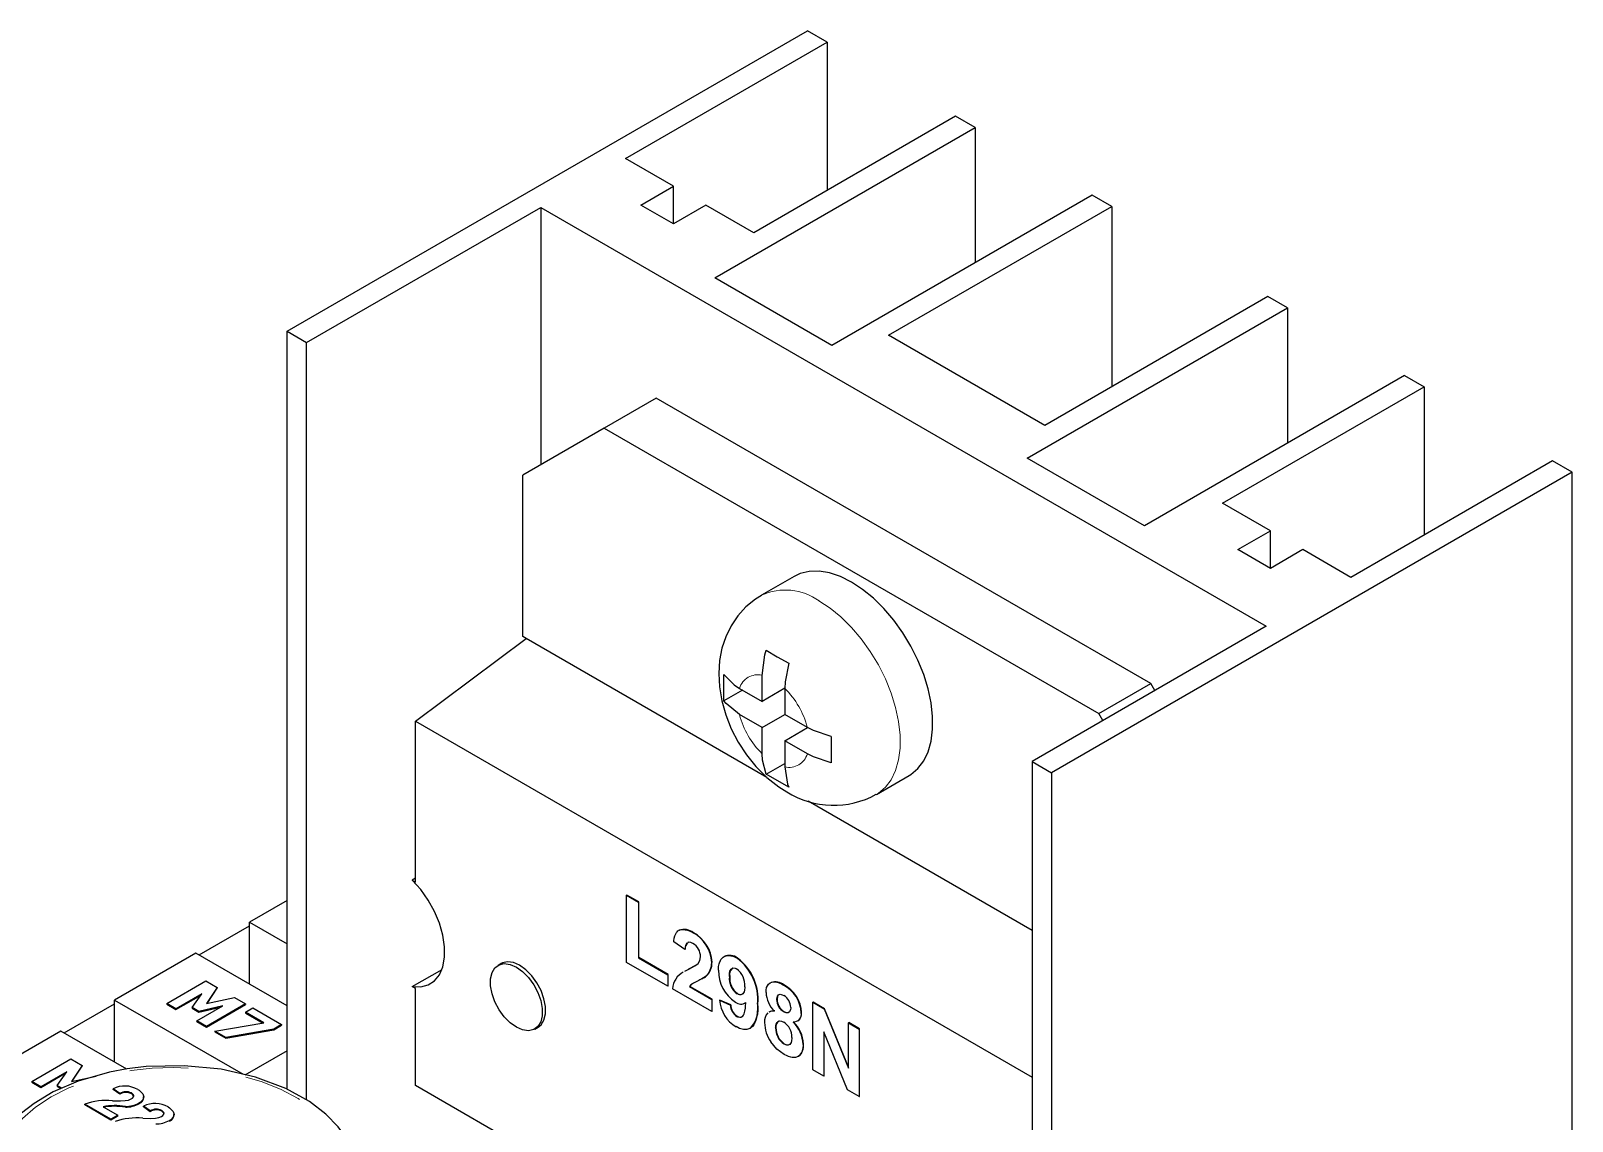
# Model space of a CAD drawing. Header units: millimetres. Extents: x 8.5 to 21.2, y 4.9 to 15.7.
# Drawn here: x 17.184 to 20.534, y 13.345 to 15.715 of the extents above; entities that cross this region are included whole.
import ezdxf

# ---------------------------------------------------------------- set-up
doc = ezdxf.new("R2010")
doc.units = ezdxf.units.MM
doc.linetypes.add('PHANTOM', pattern=[1.27, 0.635, -0.127, 0.127, -0.127, 0.127, -0.127])

msp = doc.modelspace()

# ---------------------------------------------------------------- linework, layer by layer
at = {"color": 7, "linetype": 'Continuous', "lineweight": 25}
for p, q in [((17.7404, 15.0616), (18.8718, 15.7147)), ((18.9142, 15.6902), (18.8718, 15.7147)), ((18.4758, 15.4372), (18.9142, 15.6902)), ((18.9142, 15.6902), (18.9142, 15.3678)), ((19.1935, 15.529), (18.7551, 15.2759)), ((19.236, 15.5045), (19.1935, 15.529)), ((18.6703, 15.1779), (19.236, 15.5045)), ((19.236, 15.5045), (19.236, 15.2106)), ((18.5801, 15.3769), (18.4758, 15.4372)), ((18.5094, 15.3361), (18.5801, 15.3769)), ((18.5801, 15.2953), (18.5801, 15.3769)), ((19.4905, 15.3576), (18.9248, 15.031)), ((19.533, 15.3331), (19.4905, 15.3576)), ((17.7829, 15.0371), (18.292, 15.331)), ((18.292, 15.331), (19.8688, 14.4207)), ((18.292, 15.331), (18.292, 14.7717)), ((18.5801, 15.2953), (18.5094, 15.3361)), ((18.6508, 15.3361), (18.5801, 15.2953)), ((18.7551, 15.2759), (18.6508, 15.3361)), ((19.0479, 15.053), (19.533, 15.3331)), ((19.533, 15.3331), (19.533, 14.9412)), ((18.9248, 15.031), (18.6703, 15.1779)), ((19.3491, 14.7861), (19.9148, 15.1126)), ((19.8724, 15.1371), (19.3873, 14.8571)), ((19.9148, 15.1126), (19.8724, 15.1371)), ((19.9148, 15.1126), (19.9148, 14.8187)), ((17.7404, 15.0616), (17.7829, 15.0371)), ((17.7404, 13.4147), (17.7404, 15.0616)), ((19.3873, 14.8571), (19.0479, 15.053)), ((17.7829, 13.3913), (17.7829, 15.0371)), ((20.1694, 14.9657), (19.6037, 14.6391)), ((19.7734, 14.6881), (20.2118, 14.9412)), ((20.1694, 14.9657), (20.2118, 14.9412)), ((20.2118, 14.9412), (20.2118, 14.6187)), ((18.543, 14.9166), (18.4299, 14.8513)), ((19.6178, 14.2962), (18.543, 14.9166)), ((18.4299, 14.8513), (18.2531, 14.7493)), ((18.4299, 14.8513), (19.5047, 14.2309)), ((19.6037, 14.6391), (19.3491, 14.7861)), ((20.4911, 14.7799), (20.0527, 14.5269)), ((20.5335, 14.7555), (20.4911, 14.7799)), ((18.2531, 14.3981), (18.2531, 14.7493)), ((20.5335, 14.7555), (19.4021, 14.1023)), ((20.5335, 12.7141), (20.5335, 14.7555)), ((19.8777, 14.6279), (19.7734, 14.6881)), ((19.807, 14.5871), (19.8777, 14.6279)), ((19.8777, 14.5462), (19.8777, 14.6279)), ((19.8777, 14.5462), (19.807, 14.5871)), ((19.9484, 14.5871), (19.8777, 14.5462)), ((20.0527, 14.5269), (19.9484, 14.5871)), ((18.8423, 14.529), (18.7716, 14.4882)), ((19.8688, 14.4207), (19.3597, 14.1268)), ((18.0197, 14.2144), (18.2602, 14.3941)), ((18.2602, 14.3941), (18.2531, 14.3981)), ((18.7831, 14.0922), (18.2602, 14.3941)), ((18.69, 14.2585), (18.69, 14.3157)), ((18.7728, 14.2574), (18.7728, 14.3139)), ((18.7304, 14.2819), (18.69, 14.2585)), ((18.7238, 14.2856), (18.7728, 14.2574)), ((18.8223, 14.286), (18.7728, 14.2574)), ((18.8223, 14.2854), (18.8223, 14.2288)), ((19.5047, 14.2309), (19.6178, 14.2962)), ((19.6266, 14.2809), (19.6178, 14.2962)), ((18.0197, 14.2144), (19.3597, 13.4409)), ((18.0197, 13.8645), (18.0197, 14.2144)), ((18.7728, 14.2002), (18.7238, 14.2285)), ((18.7728, 14.2002), (18.8223, 14.2288)), ((18.8713, 14.2005), (18.8223, 14.2288)), ((19.5135, 14.2156), (19.5047, 14.2309)), ((18.7728, 14.1436), (18.7728, 14.2002)), ((18.8223, 14.1716), (18.8718, 14.2002)), ((18.8713, 14.1434), (18.8223, 14.1716)), ((18.8223, 14.1716), (18.8223, 14.1151)), ((18.9233, 14.181), (18.9233, 14.1238)), ((18.7819, 14.0993), (18.8223, 14.1226)), ((19.3597, 14.1268), (19.4021, 14.1023)), ((19.3597, 14.1268), (19.3597, 12.2693)), ((18.8314, 14.0707), (18.7819, 14.0993)), ((19.0215, 14.0551), (19.0923, 14.096)), ((19.4021, 14.1023), (19.4021, 12.2271)), ((19.3597, 13.7593), (18.8732, 14.0402)), ((18.0197, 13.8727), (18.0127, 13.8686)), ((18.0127, 13.8686), (18.0197, 13.8645)), ((18.4792, 13.8363), (18.4785, 13.8358)), ((18.4785, 13.6901), (18.4785, 13.8358)), ((18.4785, 13.8358), (18.5042, 13.821)), ((18.5049, 13.8214), (18.4792, 13.8363)), ((17.7404, 13.8244), (17.6591, 13.7775)), ((18.5042, 13.821), (18.5049, 13.8214)), ((18.5042, 13.821), (18.5042, 13.7001)), ((18.5049, 13.7005), (18.5049, 13.8214)), ((17.5495, 13.7061), (17.6591, 13.7693)), ((17.6591, 13.7775), (17.7404, 13.7306)), ((17.6591, 13.6428), (17.6591, 13.7775)), ((18.6052, 13.7181), (18.5809, 13.735)), ((18.5924, 13.7598), (18.5916, 13.7594)), ((17.5424, 13.7101), (17.3657, 13.6081)), ((17.7404, 13.5959), (17.5424, 13.7101)), ((18.6052, 13.7181), (18.6059, 13.7185)), ((18.6906, 13.7028), (18.6899, 13.7024)), ((18.0127, 13.6376), (18.0773, 13.6749)), ((18.206, 13.6877), (18.199, 13.6836)), ((18.5682, 13.6383), (18.4785, 13.6901)), ((18.5042, 13.7001), (18.5049, 13.7005)), ((18.5042, 13.7001), (18.5682, 13.6632)), ((18.5689, 13.6636), (18.5049, 13.7005)), ((18.6252, 13.6816), (18.6145, 13.6757)), ((17.4791, 13.6008), (17.5639, 13.6498)), ((17.5639, 13.6498), (17.5885, 13.6356)), ((17.5885, 13.6356), (17.5654, 13.6006)), ((17.5667, 13.6009), (17.5885, 13.634)), ((17.5885, 13.6356), (17.5885, 13.634)), ((18.0197, 13.6335), (18.0127, 13.6376)), ((18.5682, 13.6632), (18.5689, 13.6636)), ((18.5682, 13.6632), (18.5682, 13.6383)), ((18.5682, 13.6383), (18.5689, 13.6388)), ((18.5689, 13.6388), (18.5689, 13.6636)), ((18.615, 13.6375), (18.6157, 13.6379)), ((18.615, 13.6375), (18.6634, 13.6096)), ((18.6641, 13.61), (18.6157, 13.6379)), ((18.6432, 13.6548), (18.6439, 13.6552)), ((17.3657, 13.6081), (17.6448, 13.447)), ((17.3657, 13.4734), (17.3657, 13.6081)), ((17.4991, 13.5892), (17.4791, 13.6008)), ((17.4791, 13.6008), (17.4791, 13.5992)), ((17.5554, 13.6217), (17.4991, 13.5892)), ((17.4991, 13.5876), (17.5535, 13.619)), ((17.5345, 13.5918), (17.5554, 13.6217)), ((17.5654, 13.6006), (17.626, 13.614)), ((17.626, 13.614), (17.6505, 13.5998)), ((18.0197, 13.4224), (18.0197, 13.6335)), ((18.6634, 13.5834), (18.578, 13.6327)), ((18.6634, 13.6096), (18.6641, 13.61)), ((18.6634, 13.6096), (18.6634, 13.5834)), ((18.6641, 13.5838), (18.6641, 13.61)), ((18.6804, 13.6077), (18.6811, 13.6081)), ((18.6804, 13.6077), (18.704, 13.5971)), ((18.7047, 13.5975), (18.6811, 13.6081)), ((18.7357, 13.6013), (18.7364, 13.6017)), ((18.884, 13.6038), (18.8832, 13.6034)), ((18.8832, 13.4564), (18.8832, 13.6034)), ((18.8832, 13.6034), (18.9082, 13.589)), ((18.9089, 13.5894), (18.884, 13.6038)), ((17.2561, 13.5366), (17.3657, 13.5999)), ((17.4791, 13.5992), (17.4991, 13.5876)), ((17.4991, 13.5892), (17.4991, 13.5876)), ((17.5491, 13.5834), (17.5345, 13.5918)), ((17.5345, 13.5918), (17.5345, 13.5902)), ((17.5345, 13.5902), (17.5491, 13.5818)), ((17.5445, 13.563), (17.6008, 13.5955)), ((17.6008, 13.5955), (17.5491, 13.5834)), ((17.5491, 13.5818), (17.596, 13.5928)), ((17.5491, 13.5834), (17.5491, 13.5818)), ((17.6505, 13.5998), (17.5657, 13.5508)), ((17.5657, 13.5492), (17.6505, 13.5982)), ((17.65, 13.5816), (17.666, 13.5909)), ((17.6904, 13.5583), (17.65, 13.5816)), ((17.65, 13.5816), (17.65, 13.58)), ((17.65, 13.58), (17.6882, 13.5579)), ((17.6505, 13.5998), (17.6505, 13.5982)), ((17.666, 13.5909), (17.7285, 13.5548)), ((18.6641, 13.5838), (18.6634, 13.5834)), ((18.7047, 13.5975), (18.704, 13.5971)), ((18.9082, 13.589), (18.9089, 13.5894)), ((18.9082, 13.589), (18.9605, 13.4603)), ((18.9605, 13.4624), (18.9089, 13.5894)), ((17.249, 13.5407), (17.0722, 13.4387)), ((17.392, 13.4582), (17.249, 13.5407)), ((17.5657, 13.5508), (17.5445, 13.563)), ((17.5445, 13.5614), (17.5445, 13.563)), ((17.5445, 13.5614), (17.5657, 13.5492)), ((17.5657, 13.5508), (17.5657, 13.5492)), ((17.5837, 13.5404), (17.6904, 13.5583)), ((17.6074, 13.5267), (17.5837, 13.5404)), ((17.5837, 13.5404), (17.5837, 13.5388)), ((17.5837, 13.5388), (17.6074, 13.5251)), ((17.7116, 13.5451), (17.6074, 13.5267)), ((17.6074, 13.5251), (17.7116, 13.5435)), ((17.7285, 13.5548), (17.7116, 13.5451)), ((17.7116, 13.5435), (17.7285, 13.5532)), ((17.7116, 13.5451), (17.7116, 13.5435)), ((17.7285, 13.5548), (17.7285, 13.5532)), ((18.2789, 13.545), (18.286, 13.5491)), ((18.7472, 13.5467), (18.7479, 13.5471)), ((18.85, 13.5623), (18.8507, 13.5628)), ((18.9585, 13.413), (18.907, 13.5392)), ((18.907, 13.5392), (18.907, 13.4427)), ((18.9077, 13.4431), (18.9077, 13.5375)), ((18.9605, 13.5588), (18.9612, 13.5593)), ((18.9605, 13.4603), (18.9605, 13.5588)), ((18.9605, 13.5588), (18.9842, 13.5451)), ((18.9849, 13.5455), (18.9612, 13.5593)), ((18.9842, 13.5451), (18.9849, 13.5455)), ((18.9842, 13.5451), (18.9842, 13.3982)), ((18.9849, 13.3986), (18.9849, 13.5455)), ((17.6074, 13.5251), (17.6074, 13.5267)), ((17.1856, 13.4314), (17.2705, 13.4804)), ((17.2705, 13.4804), (17.295, 13.4662)), ((17.7404, 13.4979), (17.6485, 13.4448)), ((18.8511, 13.4855), (18.8518, 13.4859)), ((17.2619, 13.4523), (17.2057, 13.4198)), ((17.2057, 13.4182), (17.26, 13.4496)), ((17.241, 13.4224), (17.2619, 13.4523)), ((17.295, 13.4662), (17.272, 13.4312)), ((17.272, 13.4312), (17.3255, 13.443)), ((17.2732, 13.4315), (17.295, 13.4646)), ((17.295, 13.4662), (17.295, 13.4646)), ((18.907, 13.4427), (18.8832, 13.4564)), ((18.907, 13.4427), (18.9077, 13.4431)), ((17.2057, 13.4198), (17.1856, 13.4314)), ((17.1856, 13.4314), (17.1856, 13.4298)), ((17.1856, 13.4298), (17.2057, 13.4182)), ((17.2057, 13.4198), (17.2057, 13.4182)), ((17.2512, 13.4166), (17.241, 13.4224)), ((17.241, 13.4224), (17.241, 13.4208)), ((17.241, 13.4208), (17.2495, 13.4159)), ((17.3774, 13.4051), (17.3627, 13.4154)), ((17.3627, 13.4138), (17.3627, 13.4154)), ((17.3774, 13.4035), (17.3627, 13.4138)), ((17.3774, 13.4035), (17.3774, 13.4051)), ((19.3597, 12.6489), (18.0197, 13.4224)), ((18.9842, 13.3982), (18.9585, 13.413)), ((17.3578, 13.349), (17.3008, 13.3819)), ((17.3008, 13.3803), (17.3008, 13.3819)), ((17.3578, 13.3474), (17.3008, 13.3803)), ((17.3406, 13.3764), (17.3729, 13.3578)), ((17.4433, 13.3671), (17.4286, 13.3774)), ((17.4286, 13.3758), (17.4286, 13.3774)), ((17.4433, 13.3655), (17.4286, 13.3758)), ((17.4433, 13.3655), (17.4433, 13.3671)), ((18.9842, 13.3982), (18.9849, 13.3986)), ((17.3729, 13.3578), (17.3578, 13.349)), ((17.3729, 13.3561), (17.3578, 13.3474)), ((17.3578, 13.349), (17.3578, 13.3474)), ((17.3729, 13.3561), (17.3729, 13.3578))]:
    msp.add_line(p, q, dxfattribs=at)
at = {"color": 8, "linetype": 'PHANTOM', "lineweight": 18}
for p, q in [((18.6231, 13.7542), (18.6238, 13.7546)), ((18.6137, 13.6753), (18.6145, 13.6757)), ((18.6634, 13.69), (18.6641, 13.6904)), ((18.7188, 13.6989), (18.7195, 13.6993)), ((18.6506, 13.6598), (18.6513, 13.6602)), ((18.7026, 13.6594), (18.7019, 13.659)), ((18.8198, 13.6406), (18.8205, 13.641)), ((18.7196, 13.6222), (18.7189, 13.6218)), ((18.8047, 13.6095), (18.8054, 13.6099)), ((18.7181, 13.5726), (18.7188, 13.573)), ((18.763, 13.5993), (18.7637, 13.5997)), ((18.8205, 13.5833), (18.8198, 13.5829)), ((18.858, 13.5807), (18.8587, 13.5811)), ((18.8024, 13.5478), (18.8031, 13.5482)), ((18.8212, 13.5131), (18.8205, 13.5127)), ((18.8621, 13.5119), (18.8628, 13.5123)), ((17.4021, 13.4045), (17.4021, 13.4061)), ((17.3891, 13.3753), (17.3891, 13.3769)), ((17.4193, 13.3829), (17.4193, 13.3846)), ((17.468, 13.3665), (17.468, 13.3681)), ((17.4852, 13.3449), (17.4852, 13.3465))]:
    msp.add_line(p, q, dxfattribs=at)
at = {"color": 7, "linetype": 'Continuous', "lineweight": 25, "flags": 128}
for points in [[(19.0923, 14.096), (19.0965, 14.0986), (19.1117, 14.1114), (19.1242, 14.1279), (19.1338, 14.148), (19.1403, 14.171), (19.1436, 14.1967), (19.1436, 14.2246), (19.1403, 14.2541), (19.1338, 14.2847), (19.1242, 14.3158), (19.1117, 14.3468), (19.0965, 14.3772), (19.0788, 14.4064), (19.0591, 14.4339), (19.0377, 14.459), (19.015, 14.4815), (18.9913, 14.5008), (18.9673, 14.5166), (18.9432, 14.5286), (18.9196, 14.5366), (18.8968, 14.5404), (18.8754, 14.5399), (18.8557, 14.5352), (18.8423, 14.529)], [(18.7717, 14.4876), (18.7585, 14.4798), (18.7377, 14.4628), (18.72, 14.4432), (18.7054, 14.4214), (18.694, 14.3979), (18.6857, 14.3727), (18.6806, 14.3461), (18.6788, 14.318), (18.6803, 14.2886), (18.6854, 14.2583), (18.6941, 14.2277), (18.706, 14.1976), (18.721, 14.1687), (18.7389, 14.1413), (18.7596, 14.1156), (18.7831, 14.0921), (18.8096, 14.0713), (18.8266, 14.0606)], [(18.7728, 14.3139), (18.7789, 14.3582), (18.7819, 14.3688)], [(18.7819, 14.3688), (18.8055, 14.3538), (18.8314, 14.3402)], [(18.8314, 14.3402), (18.823, 14.3001), (18.8223, 14.2854)], [(18.69, 14.3157), (18.7121, 14.2932), (18.7238, 14.2856)], [(18.7238, 14.2285), (18.6945, 14.2524), (18.69, 14.2585)], [(18.9233, 14.181), (18.8844, 14.1937), (18.8713, 14.2005)], [(18.7819, 14.0993), (18.7735, 14.1297), (18.7728, 14.1436)], [(18.9233, 14.1238), (18.8844, 14.1366), (18.8713, 14.1434)], [(18.8223, 14.1151), (18.8284, 14.0777), (18.8314, 14.0707)], [(18.0127, 13.6376), (18.0309, 13.6369), (18.0471, 13.641), (18.0609, 13.6499), (18.0717, 13.6632), (18.0791, 13.6804), (18.0829, 13.701), (18.0829, 13.7241), (18.0791, 13.7491), (18.0717, 13.7749), (18.0609, 13.8006), (18.0471, 13.8254), (18.0309, 13.8483), (18.0127, 13.8686)], [(18.5809, 13.735), (18.581, 13.7365), (18.582, 13.7424), (18.5834, 13.7479), (18.5844, 13.7504), (18.5868, 13.7549), (18.5884, 13.7567), (18.5901, 13.7583), (18.5935, 13.7602), (18.5973, 13.7612), (18.5994, 13.7615), (18.6037, 13.7613), (18.6059, 13.761), (18.6105, 13.7599), (18.6128, 13.7591), (18.6179, 13.7569), (18.6231, 13.7542)], [(18.6099, 13.7322), (18.6092, 13.7318), (18.6078, 13.7299), (18.6064, 13.7263), (18.6052, 13.7181)], [(18.6225, 13.7311), (18.6211, 13.7319), (18.6183, 13.7331), (18.6131, 13.7337), (18.6114, 13.7329)], [(18.6339, 13.6878), (18.6377, 13.6943), (18.639, 13.7021)], [(18.678, 13.6729), (18.678, 13.6745), (18.6784, 13.6808), (18.6794, 13.6866), (18.6801, 13.6894), (18.6822, 13.6943), (18.6835, 13.6964), (18.6866, 13.7001), (18.6885, 13.7015), (18.6904, 13.7027), (18.6948, 13.7044), (18.6971, 13.7049), (18.7022, 13.7049), (18.7048, 13.7045), (18.7076, 13.7039), (18.7131, 13.7018), (18.7188, 13.6989)], [(18.2389, 13.549), (18.2254, 13.5587), (18.2127, 13.5716), (18.2014, 13.5871), (18.1924, 13.6041), (18.1861, 13.6217), (18.1828, 13.6389), (18.1828, 13.6546), (18.1861, 13.668), (18.1924, 13.6783), (18.2014, 13.6849), (18.2127, 13.6873), (18.2254, 13.6855), (18.2389, 13.6796), (18.2525, 13.6699), (18.2652, 13.657), (18.2765, 13.6415), (18.2855, 13.6245), (18.2918, 13.6069), (18.2951, 13.5898), (18.2951, 13.574), (18.2918, 13.5606), (18.2855, 13.5503), (18.2765, 13.5438), (18.2652, 13.5413), (18.2525, 13.5431), (18.2389, 13.549)], [(18.286, 13.5491), (18.2926, 13.5544), (18.2989, 13.5647), (18.3022, 13.5781), (18.3022, 13.5938), (18.2989, 13.611), (18.2926, 13.6286), (18.2835, 13.6456), (18.2723, 13.6611), (18.2596, 13.674), (18.246, 13.6837), (18.2325, 13.6896), (18.2197, 13.6914), (18.2085, 13.6889), (18.206, 13.6877)], [(18.6048, 13.6706), (18.6077, 13.6722), (18.6137, 13.6753)], [(18.6137, 13.6753), (18.627, 13.6825), (18.6339, 13.6878)], [(18.7019, 13.659), (18.7019, 13.6607), (18.7024, 13.6669), (18.7031, 13.6707), (18.7055, 13.6756), (18.7097, 13.6781), (18.7144, 13.6777), (18.7176, 13.6762)], [(18.6506, 13.6598), (18.6497, 13.659), (18.6459, 13.6564), (18.6419, 13.654), (18.6378, 13.6519), (18.6358, 13.6508), (18.6337, 13.6498), (18.6295, 13.6478), (18.6254, 13.6457), (18.6234, 13.6446), (18.6214, 13.6434), (18.618, 13.6409), (18.615, 13.6375)], [(18.7356, 13.6372), (18.7356, 13.6356), (18.735, 13.6295), (18.734, 13.6258), (18.7308, 13.6213), (18.7288, 13.6202), (18.7267, 13.6197), (18.7245, 13.6197), (18.7198, 13.6213), (18.7189, 13.6218)], [(18.7816, 13.6248), (18.7816, 13.6264), (18.7818, 13.6296), (18.7828, 13.6351), (18.7872, 13.643), (18.7903, 13.6456), (18.794, 13.6472), (18.7982, 13.6478), (18.8027, 13.6475), (18.805, 13.647), (18.8098, 13.6455), (18.8148, 13.6433), (18.8198, 13.6406)], [(18.7181, 13.5726), (18.7195, 13.5719), (18.7243, 13.5706), (18.7264, 13.5707), (18.7309, 13.5731), (18.7326, 13.5753), (18.7338, 13.578), (18.7348, 13.581), (18.7356, 13.5842), (18.7367, 13.5908), (18.7371, 13.5943), (18.7377, 13.6026)], [(18.8047, 13.6095), (18.8047, 13.6111), (18.8061, 13.6167), (18.8087, 13.6196), (18.8124, 13.6206), (18.8167, 13.6197), (18.8201, 13.618)], [(18.809, 13.6195), (18.8082, 13.6191), (18.8061, 13.6156), (18.8054, 13.6099)], [(18.763, 13.5993), (18.7629, 13.5976), (18.7628, 13.5912), (18.7627, 13.588), (18.7622, 13.5818), (18.7619, 13.5787), (18.7615, 13.5757), (18.7605, 13.5698), (18.7591, 13.5643), (18.7573, 13.5591), (18.755, 13.5545), (18.7521, 13.5506), (18.7485, 13.5475), (18.7444, 13.5453), (18.7399, 13.5441), (18.7374, 13.5438), (18.7323, 13.5441), (18.7268, 13.5454), (18.7241, 13.5464), (18.7163, 13.5503)], [(18.8351, 13.592), (18.8351, 13.5904), (18.8347, 13.5873), (18.8328, 13.5828), (18.8294, 13.5806), (18.8254, 13.5806), (18.8198, 13.5829)], [(18.8205, 13.5833), (18.8219, 13.5826), (18.8275, 13.5808), (18.8313, 13.5815), (18.8323, 13.5824)], [(18.8024, 13.5478), (18.8025, 13.5494), (18.8028, 13.5525), (18.8038, 13.556), (18.8054, 13.559), (18.8088, 13.5623), (18.8106, 13.5628), (18.8149, 13.5625), (18.8202, 13.5602)], [(18.821, 13.4898), (18.8051, 13.5016), (18.7921, 13.517)], [(18.8379, 13.5271), (18.8379, 13.5255), (18.8372, 13.5193), (18.8362, 13.5161), (18.8331, 13.5119), (18.8311, 13.5108), (18.8289, 13.5103), (18.8265, 13.5104), (18.8214, 13.5122), (18.8205, 13.5127)], [(18.8621, 13.5119), (18.8621, 13.5103), (18.8616, 13.504), (18.8611, 13.5011), (18.8595, 13.4957), (18.8585, 13.4933), (18.8572, 13.4911), (18.854, 13.4875), (18.8522, 13.4861), (18.848, 13.484), (18.8457, 13.4834), (18.8433, 13.4831), (18.8382, 13.4833), (18.8355, 13.4837), (18.83, 13.4854), (18.8272, 13.4866), (18.821, 13.4898)], [(17.8917, 13.2337), (17.8878, 13.2636), (17.8763, 13.2943), (17.8633, 13.3168), (17.8517, 13.3324), (17.825, 13.3603), (17.789, 13.3879), (17.7382, 13.416), (17.672, 13.4408), (17.5971, 13.4578), (17.5168, 13.4655), (17.4342, 13.4634), (17.3931, 13.4584), (17.3543, 13.4512), (17.2865, 13.4318), (17.2322, 13.4084), (17.1906, 13.3836), (17.1634, 13.3624)], [(17.4019, 13.3933), (17.4045, 13.3951), (17.4069, 13.398), (17.4073, 13.4004), (17.4062, 13.4028), (17.4032, 13.4055), (17.4021, 13.4061)], [(17.416, 13.4137), (17.4188, 13.412), (17.4272, 13.404), (17.429, 13.3977), (17.4271, 13.3914), (17.4217, 13.3861), (17.4193, 13.3846)], [(17.3612, 13.3892), (17.3786, 13.3891), (17.3886, 13.3895)], [(17.3886, 13.3895), (17.3961, 13.3909), (17.4019, 13.3933)], [(17.4678, 13.3553), (17.4704, 13.357), (17.4728, 13.3599), (17.4732, 13.3624), (17.4721, 13.3647), (17.4691, 13.3675), (17.468, 13.3681)], [(17.4819, 13.3757), (17.4847, 13.374), (17.4931, 13.366), (17.4949, 13.3597), (17.493, 13.3534), (17.4876, 13.348), (17.4852, 13.3465)], [(17.4271, 13.3512), (17.4445, 13.351), (17.4545, 13.3514)], [(17.4545, 13.3514), (17.462, 13.3529), (17.4678, 13.3553)]]:
    msp.add_lwpolyline(points, dxfattribs=at)
at = {"color": 8, "linetype": 'PHANTOM', "lineweight": 18, "flags": 128}
for points in [[(18.8966, 14.4758), (18.9206, 14.46), (18.9443, 14.4407), (18.967, 14.4182), (18.9884, 14.393), (19.0081, 14.3656), (19.0258, 14.3364), (19.041, 14.306), (19.0535, 14.275), (19.0631, 14.2439), (19.0696, 14.2133), (19.0729, 14.1838), (19.0729, 14.1559), (19.0696, 14.1302), (19.0631, 14.1071), (19.0535, 14.0871), (19.041, 14.0706), (19.0258, 14.0577), (19.0214, 14.0551)], [(17.4043, 13.0345), (17.359, 13.0427), (17.3159, 13.0541), (17.2731, 13.0695), (17.2344, 13.0881), (17.1995, 13.1101), (17.1702, 13.1347), (17.1473, 13.161), (17.1308, 13.1888), (17.1212, 13.2163), (17.118, 13.2443), (17.1207, 13.2712), (17.1293, 13.2977), (17.1445, 13.3249), (17.1658, 13.3507), (17.194, 13.3756), (17.2278, 13.398), (17.2666, 13.4175), (17.3096, 13.4337), (17.3544, 13.4461), (17.4015, 13.4549), (17.4474, 13.4598), (17.494, 13.4614), (17.5425, 13.4595), (17.5901, 13.454), (17.6384, 13.4444), (17.6839, 13.4312), (17.7265, 13.4143), (17.7646, 13.3942), (17.7968, 13.3718), (17.8235, 13.3471), (17.8432, 13.3222), (17.8573, 13.2961)]]:
    msp.add_lwpolyline(points, dxfattribs=at)
at = {"color": 8, "linetype": 'PHANTOM', "lineweight": 18}
for centre, radius, start, end in [((18.8234, 14.3739), 0.1255, 54.3094, 114.4106), ((18.7631, 14.2742), 0.0409, 76.2308, 163.78), ((18.6948, 14.1552), 0.1822, 14.4056, 45.5944), ((18.9003, 14.2738), 0.1822, 194.4056, 225.5944), ((18.832, 14.1548), 0.0409, 256.2308, 343.78)]:
    msp.add_arc(centre, radius, start, end, dxfattribs=at)
at = {"color": 7, "linetype": 'Continuous', "lineweight": 25}
for centre, radius, start, end in [((18.9282, 14.2225), 0.1912, 237.8858, 299.0731), ((18.6034, 13.7286), 0.033, 51.915, 109.5389), ((18.586, 13.6861), 0.0775, 2.8751, 61.4434), ((18.5865, 13.6864), 0.0777, 2.9664, 61.352), ((18.6209, 13.721), 0.0152, 125.1832, 189.3378), ((18.6061, 13.7026), 0.0329, 359.1576, 60.0731), ((18.7023, 13.6776), 0.0277, 51.6125, 114.8937), ((18.6222, 13.6294), 0.0444, 117.4277, 175.7796), ((18.659, 13.5827), 0.1031, 115.5707, 119.4641), ((18.6256, 13.6882), 0.0378, 311.3184, 2.7908), ((18.6264, 13.6885), 0.0377, 311.2448, 2.8644), ((18.7608, 13.6724), 0.0828, 179.6763, 236.2312), ((18.7215, 13.6636), 0.0193, 135.9613, 192.5934), ((18.6909, 13.6402), 0.0448, 356.1874, 53.3162), ((18.6523, 13.6099), 0.1111, 354.5325, 53.2529), ((18.6534, 13.6104), 0.1108, 354.4406, 53.3448), ((18.6329, 13.6258), 0.021, 116.1616, 144.9403), ((18.6221, 13.6955), 0.0459, 298.4758, 309.6105), ((18.7421, 13.6549), 0.0404, 174.0733, 234.9335), ((18.7445, 13.656), 0.042, 175.3568, 233.65), ((18.8016, 13.6173), 0.0303, 51.4004, 106.8019), ((18.7853, 13.5765), 0.0728, 3.3198, 61.7386), ((18.7868, 13.5774), 0.072, 2.9538, 62.1046), ((18.7554, 13.6146), 0.0753, 185.2651, 238.7145), ((18.7269, 13.6192), 0.0198, 232.0315, 303.236), ((18.726, 13.631), 0.0109, 233.8823, 290.7203), ((18.8428, 13.6275), 0.0613, 182.5257, 225.2154), ((18.8351, 13.6092), 0.0305, 179.5856, 239.7843), ((18.8359, 13.6097), 0.0305, 179.6475, 239.7224), ((18.8048, 13.5918), 0.0304, 0.303, 59.697), ((18.7348, 13.5986), 0.0309, 182.7109, 237.2891), ((18.7349, 13.5986), 0.0302, 182.0307, 237.9693), ((18.7249, 13.5804), 0.00952, 230.821, 305.1062), ((18.7018, 13.5897), 0.0627, 317.2685, 9.1585), ((18.8048, 13.5619), 0.0266, 136.2045, 186.2145), ((18.7965, 13.5682), 0.0161, 78.9911, 124.4208), ((18.7977, 13.5668), 0.0179, 81.4014, 122.79), ((18.8412, 13.5776), 0.0171, 267.6409, 10.4231), ((18.8407, 13.5781), 0.0182, 302.9785, 9.5102), ((18.8529, 13.5601), 0.0745, 180.833, 215.2843), ((18.8425, 13.5462), 0.0401, 177.7586, 236.705), ((18.8167, 13.5506), 0.0138, 119.5295, 190.046), ((18.8431, 13.5466), 0.04, 177.6978, 236.7658), ((18.7992, 13.5276), 0.0387, 359.2096, 57.2014), ((18.7896, 13.5087), 0.0725, 2.5137, 45.5116), ((18.792, 13.5099), 0.0708, 1.9641, 46.0612), ((18.8278, 13.5208), 0.0102, 229.0733, 304.484), ((18.8355, 13.5082), 0.0277, 306.3092, 8.5987), ((17.3878, 13.3647), 0.0566, 60.0267, 116.2816), ((17.3906, 13.3842), 0.0248, 62.3053, 122.3556), ((17.3906, 13.3826), 0.0248, 62.3053, 122.3556), ((17.3997, 13.3974), 0.0075, 5.7812, 71.1914), ((17.3468, 13.2547), 0.1353, 83.908, 109.9067), ((17.3664, 13.242), 0.1368, 80.4651, 100.8597), ((17.3664, 13.2404), 0.1368, 80.4651, 100.8597), ((17.3889, 13.4416), 0.0647, 270.1563, 298.0928), ((17.3889, 13.44), 0.0647, 270.1563, 298.0928), ((17.4147, 13.3961), 0.0139, 289.2542, 5.9525), ((17.4537, 13.3267), 0.0566, 60.0267, 116.2816), ((17.4565, 13.3462), 0.0248, 62.3053, 122.3556), ((17.4565, 13.3445), 0.0248, 62.3053, 122.3556), ((17.4656, 13.3594), 0.0075, 5.7812, 71.1914), ((17.4127, 13.2167), 0.1353, 83.908, 109.9067), ((17.4548, 13.4036), 0.0647, 270.1563, 298.0928), ((17.4806, 13.358), 0.0139, 289.2542, 5.9525)]:
    msp.add_arc(centre, radius, start, end, dxfattribs=at)

doc.saveas('drawing.dxf')
